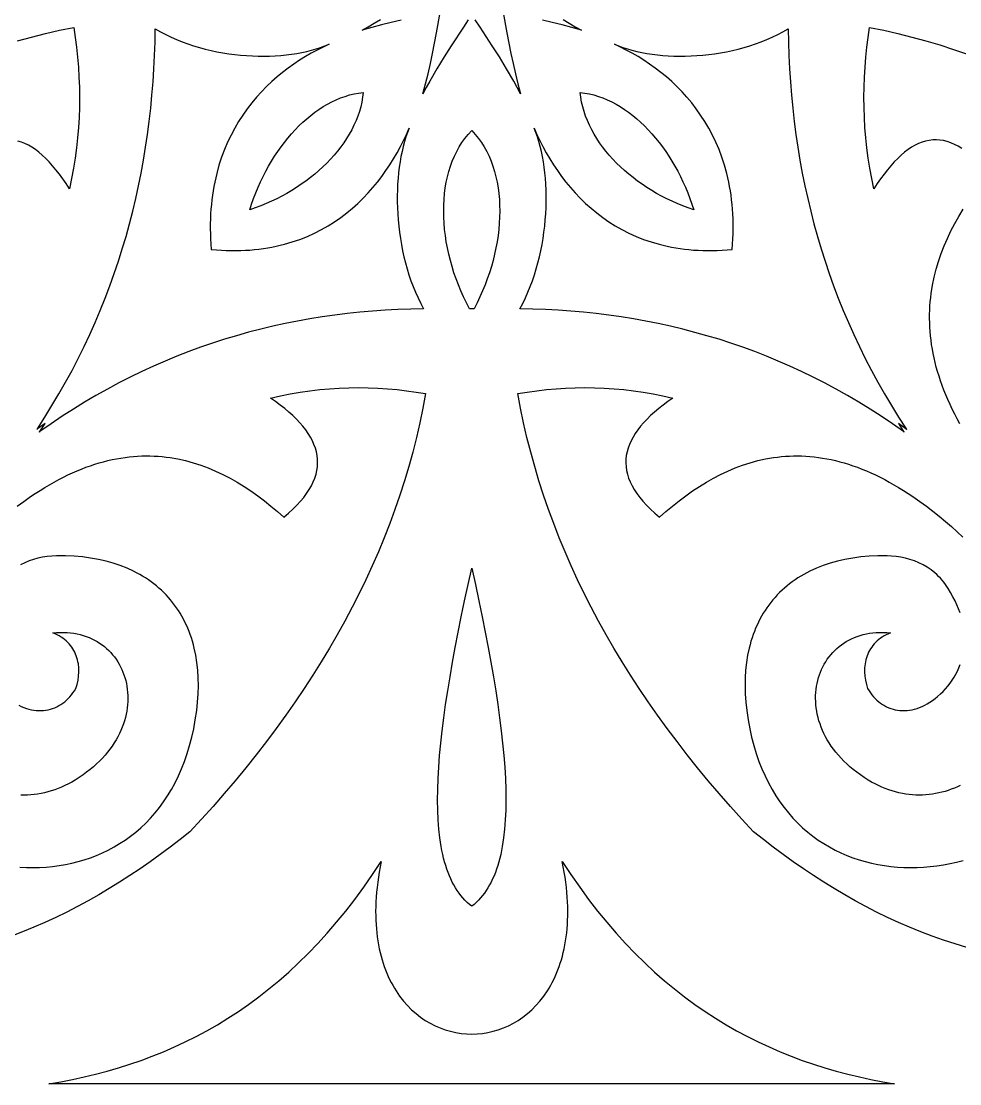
# Model space of a CAD drawing. Extents: x -375 to 375, y -1025 to 1025.
# Drawn here: x -231.8 to -165.5, y 0 to 75.1 of the extents above; entities that cross this region are included whole.
import ezdxf

# ---------------------------------------------------------------- set-up
doc = ezdxf.new("R2010")
doc.units = 0
doc.layers.add('LAYER_1', color=18, linetype='CONTINUOUS')

msp = doc.modelspace()

# ---------------------------------------------------------------- linework, layer by layer
at = {"layer": 'LAYER_1'}
for points in [[(-204.996, 75.148), (-205.689, 74.992), (-206.379, 74.826), (-207.067, 74.647), (-207.752, 74.454), (-207.316, 74.697), (-206.884, 74.948), (-206.457, 75.205)], [(-200.246, 75.184), (-200.584, 74.669), (-201.455, 73.34), (-201.949, 72.559), (-202.459, 71.723), (-202.964, 70.848), (-203.209, 70.402), (-203.447, 69.952), (-203.258, 70.658), (-203.085, 71.37), (-202.923, 72.087), (-202.772, 72.807), (-202.489, 74.256), (-202.219, 75.708)], [(-197.785, 75.708), (-197.514, 74.256), (-197.228, 72.807), (-197.075, 72.087), (-196.911, 71.37), (-196.735, 70.658), (-196.545, 69.952), (-196.783, 70.402), (-197.03, 70.848), (-197.537, 71.723), (-198.048, 72.559), (-198.543, 73.34), (-199.413, 74.669), (-199.751, 75.184)], [(-193.54, 75.205), (-193.113, 74.948), (-192.681, 74.697), (-192.245, 74.454), (-192.931, 74.647), (-193.619, 74.826), (-194.31, 74.992), (-195.003, 75.148)], [(-232.097, 73.696), (-231.111, 73.967), (-230.12, 74.215), (-229.123, 74.44), (-228.123, 74.642), (-228.018, 73.943), (-227.928, 73.241), (-227.854, 72.538), (-227.796, 71.833), (-227.754, 71.126), (-227.728, 70.418), (-227.719, 69.708), (-227.726, 68.996), (-227.751, 68.283), (-227.793, 67.568), (-227.853, 66.852), (-227.931, 66.133), (-228.026, 65.414), (-228.141, 64.692), (-228.273, 63.969), (-228.425, 63.244), (-228.662, 63.608), (-228.9, 63.954), (-229.139, 64.28), (-229.379, 64.587), (-229.619, 64.874), (-229.861, 65.142), (-230.103, 65.389), (-230.347, 65.616), (-230.591, 65.822), (-230.836, 66.008), (-231.083, 66.172), (-231.33, 66.314), (-231.578, 66.435), (-231.828, 66.533), (-232.078, 66.61)], [(-165.355, 66.082), (-165.617, 66.245), (-165.878, 66.382), (-166.137, 66.495), (-166.396, 66.582), (-166.653, 66.646), (-166.909, 66.686), (-167.164, 66.702), (-167.418, 66.694), (-167.67, 66.663), (-167.922, 66.61), (-168.172, 66.533), (-168.422, 66.435), (-168.67, 66.314), (-168.917, 66.172), (-169.164, 66.008), (-169.409, 65.822), (-169.653, 65.616), (-169.897, 65.389), (-170.139, 65.142), (-170.381, 64.874), (-170.621, 64.587), (-170.861, 64.28), (-171.1, 63.954), (-171.338, 63.608), (-171.575, 63.244), (-171.727, 63.969), (-171.859, 64.692), (-171.974, 65.414), (-172.069, 66.133), (-172.147, 66.852), (-172.207, 67.568), (-172.249, 68.283), (-172.274, 68.996), (-172.281, 69.708), (-172.272, 70.418), (-172.246, 71.126), (-172.204, 71.833), (-172.146, 72.538), (-172.072, 73.241), (-171.982, 73.943), (-171.877, 74.642), (-170.877, 74.44), (-169.88, 74.215), (-168.889, 73.967), (-167.903, 73.696), (-166.921, 73.402), (-165.944, 73.086), (-164.972, 72.747)], [(-165.5, 46.64), (-165.689, 46.985), (-165.868, 47.327), (-166.038, 47.668), (-166.199, 48.006), (-166.35, 48.343), (-166.493, 48.678), (-166.627, 49.011), (-166.752, 49.342), (-166.868, 49.671), (-166.976, 49.997), (-167.075, 50.323), (-167.166, 50.646), (-167.248, 50.967), (-167.323, 51.286), (-167.389, 51.604), (-167.447, 51.919), (-167.498, 52.233), (-167.541, 52.544), (-167.576, 52.854), (-167.603, 53.162), (-167.623, 53.468), (-167.636, 53.772), (-167.641, 54.074), (-167.64, 54.375), (-167.631, 54.673), (-167.615, 54.97), (-167.593, 55.265), (-167.563, 55.558), (-167.528, 55.849), (-167.436, 56.425), (-167.319, 56.995), (-167.178, 57.557), (-167.013, 58.112), (-166.825, 58.659), (-166.616, 59.2), (-166.384, 59.733), (-166.133, 60.259), (-165.862, 60.779), (-165.572, 61.291), (-165.264, 61.796)], [(-232.134, 40.807), (-231.661, 41.151), (-231.177, 41.489), (-230.84, 41.715), (-230.505, 41.931), (-230.172, 42.137), (-229.841, 42.333), (-229.512, 42.52), (-229.184, 42.697), (-228.859, 42.864), (-228.535, 43.022), (-228.213, 43.17), (-227.894, 43.309), (-227.575, 43.439), (-227.259, 43.56), (-226.945, 43.672), (-226.633, 43.776), (-226.322, 43.87), (-226.013, 43.956), (-225.706, 44.034), (-225.401, 44.103), (-225.098, 44.163), (-224.797, 44.216), (-224.497, 44.26), (-224.199, 44.297), (-223.904, 44.326), (-223.609, 44.346), (-223.317, 44.36), (-223.027, 44.365), (-222.738, 44.364), (-222.451, 44.354), (-222.166, 44.338), (-221.882, 44.315), (-221.601, 44.284), (-221.321, 44.247), (-220.767, 44.152), (-220.219, 44.03), (-219.679, 43.883), (-219.146, 43.712), (-218.62, 43.516), (-218.1, 43.298), (-217.587, 43.057), (-217.082, 42.796), (-216.583, 42.514), (-216.09, 42.212), (-215.605, 41.891), (-215.126, 41.553), (-214.653, 41.198), (-214.188, 40.826), (-213.729, 40.439), (-213.276, 40.038), (-212.943, 40.321), (-212.637, 40.602), (-212.356, 40.881), (-212.101, 41.16), (-211.87, 41.437), (-211.665, 41.712), (-211.485, 41.986), (-211.329, 42.259), (-211.197, 42.53), (-211.088, 42.801), (-211.004, 43.069), (-210.943, 43.337), (-210.905, 43.603), (-210.889, 43.869), (-210.897, 44.133), (-210.926, 44.395), (-210.978, 44.657), (-211.051, 44.918), (-211.146, 45.177), (-211.262, 45.435), (-211.399, 45.693), (-211.556, 45.949), (-211.734, 46.204), (-211.933, 46.458), (-212.151, 46.711), (-212.388, 46.963), (-212.646, 47.215), (-212.922, 47.465), (-213.217, 47.714), (-213.53, 47.963), (-213.862, 48.211), (-214.212, 48.457), (-213.516, 48.615), (-212.821, 48.753), (-212.127, 48.872), (-211.435, 48.972), (-210.745, 49.053), (-210.056, 49.115), (-209.369, 49.159), (-208.683, 49.185), (-207.999, 49.193), (-207.317, 49.183), (-206.636, 49.156), (-205.957, 49.112), (-205.279, 49.052), (-204.604, 48.974), (-203.929, 48.881), (-203.257, 48.772), (-203.451, 47.73), (-203.668, 46.694), (-203.906, 45.663), (-204.167, 44.637), (-204.449, 43.616), (-204.753, 42.599), (-205.078, 41.588), (-205.425, 40.581), (-205.794, 39.579), (-206.183, 38.582), (-206.594, 37.589), (-207.026, 36.602), (-207.479, 35.619), (-207.953, 34.64), (-208.447, 33.667), (-208.962, 32.698), (-209.498, 31.733), (-210.053, 30.773), (-210.63, 29.818), (-211.226, 28.867), (-211.843, 27.92), (-212.48, 26.978), (-213.136, 26.04), (-213.812, 25.107), (-214.508, 24.178), (-215.224, 23.253), (-215.959, 22.333), (-216.714, 21.417), (-217.487, 20.505), (-218.28, 19.597), (-219.092, 18.693), (-219.923, 17.794), (-220.615, 17.25), (-221.313, 16.718), (-222.016, 16.198), (-222.724, 15.69), (-223.438, 15.194), (-224.159, 14.712), (-224.885, 14.244), (-225.618, 13.79), (-226.357, 13.351), (-227.103, 12.927), (-227.856, 12.519), (-228.617, 12.127), (-229.385, 11.752), (-230.16, 11.394), (-230.944, 11.054), (-231.735, 10.732), (-232.535, 10.429)], [(-165.013, 9.636), (-165.839, 9.88), (-166.656, 10.144), (-167.465, 10.429), (-168.265, 10.732), (-169.056, 11.054), (-169.84, 11.394), (-170.615, 11.752), (-171.383, 12.127), (-172.144, 12.519), (-172.897, 12.927), (-173.643, 13.351), (-174.382, 13.79), (-175.115, 14.244), (-175.841, 14.712), (-176.562, 15.194), (-177.276, 15.69), (-177.984, 16.198), (-178.687, 16.718), (-179.385, 17.25), (-180.077, 17.794), (-180.908, 18.693), (-181.72, 19.597), (-182.513, 20.505), (-183.286, 21.417), (-184.041, 22.333), (-184.776, 23.253), (-185.492, 24.178), (-186.188, 25.107), (-186.864, 26.04), (-187.52, 26.978), (-188.157, 27.92), (-188.774, 28.867), (-189.37, 29.818), (-189.947, 30.773), (-190.502, 31.733), (-191.038, 32.698), (-191.553, 33.667), (-192.047, 34.64), (-192.521, 35.619), (-192.974, 36.602), (-193.406, 37.589), (-193.817, 38.582), (-194.206, 39.579), (-194.575, 40.581), (-194.922, 41.588), (-195.247, 42.599), (-195.551, 43.616), (-195.833, 44.637), (-196.094, 45.663), (-196.332, 46.694), (-196.549, 47.73), (-196.743, 48.772), (-196.071, 48.881), (-195.396, 48.974), (-194.721, 49.052), (-194.043, 49.112), (-193.364, 49.156), (-192.683, 49.183), (-192.001, 49.193), (-191.317, 49.185), (-190.631, 49.159), (-189.944, 49.115), (-189.255, 49.053), (-188.565, 48.972), (-187.873, 48.872), (-187.179, 48.753), (-186.484, 48.615), (-185.788, 48.457), (-186.138, 48.211), (-186.47, 47.963), (-186.783, 47.714), (-187.078, 47.465), (-187.354, 47.215), (-187.612, 46.963), (-187.849, 46.711), (-188.067, 46.458), (-188.266, 46.204), (-188.444, 45.949), (-188.601, 45.693), (-188.738, 45.435), (-188.854, 45.177), (-188.949, 44.918), (-189.022, 44.657), (-189.074, 44.395), (-189.103, 44.133), (-189.111, 43.869), (-189.095, 43.603), (-189.057, 43.337), (-188.996, 43.069), (-188.912, 42.801), (-188.803, 42.53), (-188.671, 42.259), (-188.515, 41.986), (-188.335, 41.712), (-188.13, 41.437), (-187.899, 41.16), (-187.644, 40.881), (-187.363, 40.602), (-187.057, 40.321), (-186.724, 40.038), (-186.271, 40.439), (-185.812, 40.826), (-185.347, 41.198), (-184.874, 41.553), (-184.395, 41.891), (-183.91, 42.212), (-183.417, 42.514), (-182.918, 42.796), (-182.413, 43.057), (-181.9, 43.298), (-181.38, 43.516), (-180.854, 43.712), (-180.321, 43.883), (-179.781, 44.03), (-179.233, 44.152), (-178.679, 44.247), (-178.399, 44.284), (-178.118, 44.315), (-177.834, 44.338), (-177.549, 44.354), (-177.262, 44.364), (-176.973, 44.365), (-176.683, 44.36), (-176.391, 44.346), (-176.096, 44.326), (-175.801, 44.297), (-175.503, 44.26), (-175.203, 44.216), (-174.902, 44.163), (-174.599, 44.103), (-174.294, 44.034), (-173.987, 43.956), (-173.678, 43.87), (-173.367, 43.776), (-173.055, 43.672), (-172.741, 43.56), (-172.425, 43.439), (-172.106, 43.309), (-171.787, 43.17), (-171.465, 43.022), (-171.141, 42.864), (-170.816, 42.697), (-170.488, 42.52), (-170.159, 42.333), (-169.828, 42.137), (-169.495, 41.931), (-169.16, 41.715), (-168.823, 41.489), (-168.339, 41.151), (-167.866, 40.807), (-167.406, 40.456), (-166.958, 40.099), (-166.522, 39.736), (-166.1, 39.368), (-165.691, 38.993), (-165.295, 38.614)], [(-231.939, 15.304), (-231.472, 15.281), (-231.006, 15.275), (-230.542, 15.285), (-230.079, 15.311), (-229.62, 15.354), (-229.163, 15.414), (-228.709, 15.491), (-228.26, 15.584), (-227.816, 15.695), (-227.377, 15.824), (-226.943, 15.97), (-226.516, 16.133), (-226.095, 16.314), (-225.682, 16.513), (-225.277, 16.731), (-224.88, 16.966), (-224.492, 17.22), (-224.113, 17.492), (-223.745, 17.783), (-223.387, 18.093), (-223.04, 18.421), (-222.705, 18.769), (-222.382, 19.136), (-222.072, 19.522), (-221.775, 19.928), (-221.491, 20.353), (-221.222, 20.798), (-220.968, 21.263), (-220.729, 21.748), (-220.506, 22.254), (-220.3, 22.78), (-220.11, 23.326), (-219.938, 23.893), (-219.784, 24.48), (-219.649, 25.089), (-219.533, 25.719), (-219.436, 26.37), (-219.371, 26.97), (-219.33, 27.557), (-219.315, 28.13), (-219.325, 28.69), (-219.359, 29.235), (-219.417, 29.766), (-219.5, 30.282), (-219.606, 30.783), (-219.668, 31.027), (-219.736, 31.268), (-219.81, 31.504), (-219.889, 31.737), (-219.975, 31.965), (-220.066, 32.189), (-220.163, 32.409), (-220.265, 32.625), (-220.373, 32.837), (-220.487, 33.044), (-220.607, 33.247), (-220.732, 33.446), (-220.862, 33.64), (-220.998, 33.83), (-221.14, 34.015), (-221.287, 34.196), (-221.439, 34.372), (-221.597, 34.543), (-221.76, 34.71), (-221.929, 34.872), (-222.103, 35.029), (-222.282, 35.181), (-222.467, 35.329), (-222.656, 35.472), (-222.851, 35.609), (-223.051, 35.742), (-223.256, 35.869), (-223.466, 35.992), (-223.682, 36.109), (-223.902, 36.221), (-224.358, 36.43), (-224.833, 36.617), (-225.329, 36.783), (-225.843, 36.927), (-226.377, 37.048), (-226.93, 37.147), (-227.501, 37.223), (-228.09, 37.276), (-228.698, 37.305), (-229.023, 37.311), (-229.349, 37.304), (-229.676, 37.284), (-230.003, 37.25), (-230.329, 37.201), (-230.652, 37.134), (-230.971, 37.049), (-231.285, 36.946), (-231.593, 36.822), (-231.893, 36.676)], [(-165.491, 33.273), (-165.594, 33.556), (-165.712, 33.841), (-165.845, 34.127), (-165.993, 34.415), (-166.156, 34.704), (-166.335, 34.994), (-166.529, 35.285), (-166.643, 35.439), (-166.76, 35.585), (-166.88, 35.724), (-167.005, 35.855), (-167.132, 35.98), (-167.263, 36.099), (-167.534, 36.316), (-167.816, 36.508), (-168.107, 36.676), (-168.407, 36.822), (-168.715, 36.946), (-169.029, 37.049), (-169.348, 37.134), (-169.671, 37.201), (-169.997, 37.25), (-170.324, 37.284), (-170.651, 37.304), (-170.977, 37.311), (-171.302, 37.305), (-171.91, 37.276), (-172.499, 37.223), (-173.07, 37.147), (-173.623, 37.048), (-174.157, 36.927), (-174.671, 36.783), (-175.167, 36.617), (-175.642, 36.43), (-176.098, 36.221), (-176.318, 36.109), (-176.534, 35.992), (-176.744, 35.869), (-176.949, 35.742), (-177.149, 35.609), (-177.344, 35.472), (-177.533, 35.329), (-177.718, 35.181), (-177.897, 35.029), (-178.071, 34.872), (-178.24, 34.71), (-178.403, 34.543), (-178.561, 34.372), (-178.713, 34.196), (-178.86, 34.015), (-179.002, 33.83), (-179.138, 33.64), (-179.268, 33.446), (-179.393, 33.247), (-179.513, 33.044), (-179.627, 32.837), (-179.735, 32.625), (-179.837, 32.409), (-179.934, 32.189), (-180.025, 31.965), (-180.111, 31.737), (-180.19, 31.504), (-180.264, 31.268), (-180.332, 31.027), (-180.394, 30.783), (-180.5, 30.282), (-180.583, 29.766), (-180.641, 29.235), (-180.675, 28.69), (-180.685, 28.13), (-180.67, 27.557), (-180.629, 26.97), (-180.564, 26.37), (-180.467, 25.719), (-180.351, 25.089), (-180.216, 24.48), (-180.062, 23.893), (-179.89, 23.326), (-179.7, 22.78), (-179.494, 22.254), (-179.271, 21.748), (-179.032, 21.263), (-178.778, 20.798), (-178.509, 20.353), (-178.225, 19.928), (-177.928, 19.522), (-177.618, 19.136), (-177.295, 18.769), (-176.96, 18.421), (-176.613, 18.093), (-176.255, 17.783), (-175.887, 17.492), (-175.508, 17.22), (-175.12, 16.966), (-174.723, 16.731), (-174.318, 16.513), (-173.905, 16.314), (-173.484, 16.133), (-173.057, 15.97), (-172.623, 15.824), (-172.184, 15.695), (-171.74, 15.584), (-171.291, 15.491), (-170.837, 15.414), (-170.38, 15.354), (-169.921, 15.311), (-169.458, 15.285), (-168.994, 15.275), (-168.528, 15.281), (-168.061, 15.304), (-167.594, 15.342), (-167.127, 15.397), (-166.661, 15.467), (-166.196, 15.553), (-165.733, 15.654), (-165.272, 15.771)], [(-232.016, 26.753), (-231.835, 26.665), (-231.654, 26.589), (-231.475, 26.524), (-231.296, 26.471), (-231.12, 26.429), (-230.944, 26.397), (-230.77, 26.377), (-230.599, 26.367), (-230.429, 26.367), (-230.262, 26.377), (-230.097, 26.398), (-229.935, 26.428), (-229.777, 26.468), (-229.621, 26.517), (-229.469, 26.575), (-229.32, 26.642), (-229.175, 26.718), (-229.034, 26.803), (-228.898, 26.896), (-228.766, 26.997), (-228.638, 27.106), (-228.516, 27.224), (-228.398, 27.348), (-228.286, 27.481), (-228.179, 27.62), (-228.078, 27.767), (-227.982, 27.92), (-227.891, 28.216), (-227.823, 28.514), (-227.779, 28.812), (-227.761, 29.107), (-227.768, 29.398), (-227.8, 29.684), (-227.825, 29.824), (-227.858, 29.963), (-227.896, 30.099), (-227.942, 30.232), (-227.994, 30.363), (-228.052, 30.491), (-228.118, 30.616), (-228.19, 30.738), (-228.269, 30.856), (-228.355, 30.97), (-228.448, 31.08), (-228.547, 31.186), (-228.654, 31.288), (-228.768, 31.385), (-228.889, 31.478), (-229.017, 31.565), (-229.152, 31.647), (-229.294, 31.723), (-229.444, 31.794), (-229.601, 31.859), (-229.34, 31.882), (-229.085, 31.894), (-228.835, 31.895), (-228.59, 31.885), (-228.352, 31.865), (-228.118, 31.834), (-227.891, 31.793), (-227.67, 31.743), (-227.454, 31.683), (-227.245, 31.614), (-227.042, 31.536), (-226.845, 31.449), (-226.655, 31.354), (-226.471, 31.251), (-226.294, 31.14), (-226.124, 31.021), (-225.96, 30.894), (-225.804, 30.761), (-225.655, 30.621), (-225.513, 30.474), (-225.378, 30.321), (-225.25, 30.162), (-225.131, 29.997), (-225.018, 29.826), (-224.914, 29.65), (-224.817, 29.469), (-224.728, 29.284), (-224.648, 29.094), (-224.575, 28.899), (-224.511, 28.701), (-224.455, 28.499), (-224.408, 28.293), (-224.369, 28.085), (-224.339, 27.873), (-224.318, 27.659), (-224.306, 27.442), (-224.302, 27.223), (-224.308, 27.003), (-224.323, 26.78), (-224.348, 26.557), (-224.382, 26.332), (-224.425, 26.106), (-224.479, 25.88), (-224.541, 25.653), (-224.614, 25.427), (-224.697, 25.2), (-224.79, 24.974), (-224.893, 24.749), (-225.007, 24.525), (-225.131, 24.302), (-225.265, 24.081), (-225.41, 23.861), (-225.566, 23.644), (-225.733, 23.428), (-225.91, 23.216), (-226.099, 23.006), (-226.299, 22.799), (-226.51, 22.596), (-226.733, 22.396), (-226.967, 22.2), (-227.212, 22.008), (-227.47, 21.821), (-227.739, 21.638), (-228.02, 21.46), (-228.261, 21.32), (-228.503, 21.19), (-228.745, 21.071), (-228.987, 20.962), (-229.229, 20.862), (-229.471, 20.773), (-229.713, 20.694), (-229.954, 20.624), (-230.195, 20.564), (-230.436, 20.514), (-230.675, 20.473), (-230.914, 20.441), (-231.153, 20.418), (-231.39, 20.404), (-231.626, 20.399), (-231.86, 20.402)], [(-165.47, 21.08), (-165.679, 20.982), (-165.892, 20.89), (-166.107, 20.806), (-166.324, 20.73), (-166.544, 20.661), (-166.766, 20.6), (-166.991, 20.547), (-167.217, 20.501), (-167.445, 20.464), (-167.675, 20.435), (-167.907, 20.415), (-168.14, 20.402), (-168.374, 20.399), (-168.61, 20.404), (-168.847, 20.418), (-169.086, 20.441), (-169.325, 20.473), (-169.564, 20.514), (-169.805, 20.564), (-170.046, 20.624), (-170.287, 20.694), (-170.529, 20.773), (-170.771, 20.862), (-171.013, 20.962), (-171.255, 21.071), (-171.497, 21.19), (-171.739, 21.32), (-171.98, 21.46), (-172.261, 21.638), (-172.53, 21.821), (-172.788, 22.008), (-173.033, 22.2), (-173.267, 22.396), (-173.49, 22.596), (-173.701, 22.799), (-173.901, 23.006), (-174.09, 23.216), (-174.267, 23.428), (-174.434, 23.644), (-174.59, 23.861), (-174.735, 24.081), (-174.869, 24.302), (-174.993, 24.525), (-175.107, 24.749), (-175.21, 24.974), (-175.303, 25.2), (-175.386, 25.427), (-175.459, 25.653), (-175.521, 25.88), (-175.575, 26.106), (-175.618, 26.332), (-175.652, 26.557), (-175.677, 26.78), (-175.692, 27.003), (-175.698, 27.223), (-175.694, 27.442), (-175.682, 27.659), (-175.661, 27.873), (-175.631, 28.085), (-175.592, 28.293), (-175.545, 28.499), (-175.489, 28.701), (-175.425, 28.899), (-175.352, 29.094), (-175.272, 29.284), (-175.183, 29.469), (-175.086, 29.65), (-174.982, 29.826), (-174.869, 29.997), (-174.75, 30.162), (-174.622, 30.321), (-174.487, 30.474), (-174.345, 30.621), (-174.196, 30.761), (-174.04, 30.894), (-173.876, 31.021), (-173.706, 31.14), (-173.529, 31.251), (-173.345, 31.354), (-173.155, 31.449), (-172.958, 31.536), (-172.755, 31.614), (-172.546, 31.683), (-172.33, 31.743), (-172.109, 31.793), (-171.882, 31.834), (-171.648, 31.865), (-171.41, 31.885), (-171.165, 31.895), (-170.915, 31.894), (-170.66, 31.882), (-170.399, 31.859), (-170.556, 31.794), (-170.706, 31.723), (-170.848, 31.647), (-170.983, 31.565), (-171.111, 31.478), (-171.232, 31.385), (-171.346, 31.288), (-171.453, 31.186), (-171.552, 31.08), (-171.645, 30.97), (-171.731, 30.856), (-171.81, 30.738), (-171.882, 30.616), (-171.948, 30.491), (-172.006, 30.363), (-172.058, 30.232), (-172.104, 30.099), (-172.142, 29.963), (-172.175, 29.824), (-172.2, 29.684), (-172.232, 29.398), (-172.239, 29.107), (-172.221, 28.812), (-172.177, 28.514), (-172.109, 28.216), (-172.018, 27.92), (-171.922, 27.767), (-171.821, 27.62), (-171.714, 27.481), (-171.602, 27.348), (-171.484, 27.224), (-171.362, 27.106), (-171.234, 26.997), (-171.102, 26.896), (-170.966, 26.803), (-170.825, 26.718), (-170.68, 26.642), (-170.531, 26.575), (-170.379, 26.517), (-170.223, 26.468), (-170.065, 26.428), (-169.903, 26.398), (-169.738, 26.377), (-169.571, 26.367), (-169.401, 26.367), (-169.23, 26.377), (-169.056, 26.397), (-168.88, 26.429), (-168.704, 26.471), (-168.525, 26.524), (-168.346, 26.589), (-168.165, 26.665), (-167.984, 26.753), (-167.803, 26.852), (-167.621, 26.964), (-167.439, 27.088), (-167.257, 27.224), (-167.075, 27.373), (-166.88, 27.547), (-166.693, 27.727), (-166.517, 27.913), (-166.35, 28.106), (-166.193, 28.305), (-166.046, 28.51), (-165.91, 28.721), (-165.785, 28.937), (-165.67, 29.159), (-165.567, 29.385), (-165.475, 29.617)]]:
    msp.add_lwpolyline(points, dxfattribs=at)
for points in [[(-221.997, 74.344), (-221.624, 74.148), (-221.242, 73.964), (-220.854, 73.793), (-220.46, 73.634), (-220.06, 73.487), (-219.655, 73.352), (-219.247, 73.228), (-218.835, 73.116), (-218.42, 73.016), (-218.003, 72.927), (-217.585, 72.85), (-217.167, 72.783), (-216.749, 72.728), (-216.331, 72.683), (-215.916, 72.649), (-215.503, 72.626), (-215.093, 72.613), (-214.686, 72.611), (-214.285, 72.618), (-213.888, 72.636), (-213.498, 72.664), (-213.114, 72.701), (-212.738, 72.748), (-212.37, 72.805), (-212.011, 72.871), (-211.661, 72.946), (-211.322, 73.03), (-210.994, 73.123), (-210.677, 73.226), (-210.373, 73.337), (-210.082, 73.456), (-210.501, 73.259), (-210.919, 73.048), (-211.336, 72.822), (-211.751, 72.581), (-212.162, 72.325), (-212.568, 72.054), (-212.969, 71.767), (-213.364, 71.464), (-213.752, 71.146), (-214.131, 70.812), (-214.5, 70.461), (-214.86, 70.093), (-215.208, 69.709), (-215.544, 69.308), (-215.867, 68.89), (-216.176, 68.455), (-216.47, 68.001), (-216.748, 67.531), (-217.008, 67.042), (-217.251, 66.535), (-217.475, 66.009), (-217.678, 65.465), (-217.861, 64.902), (-218.022, 64.32), (-218.094, 64.022), (-218.16, 63.719), (-218.22, 63.411), (-218.274, 63.099), (-218.322, 62.781), (-218.364, 62.459), (-218.399, 62.131), (-218.427, 61.799), (-218.449, 61.461), (-218.464, 61.119), (-218.473, 60.771), (-218.474, 60.418), (-218.468, 60.061), (-218.454, 59.698), (-218.434, 59.33), (-218.405, 58.956), (-218.046, 58.924), (-217.692, 58.9), (-217.342, 58.884), (-216.998, 58.875), (-216.659, 58.874), (-216.324, 58.88), (-215.994, 58.893), (-215.669, 58.914), (-215.349, 58.941), (-215.034, 58.976), (-214.723, 59.017), (-214.417, 59.064), (-214.116, 59.119), (-213.82, 59.179), (-213.528, 59.246), (-213.241, 59.319), (-212.68, 59.483), (-212.138, 59.669), (-211.614, 59.878), (-211.107, 60.107), (-210.619, 60.356), (-210.147, 60.624), (-209.693, 60.91), (-209.256, 61.213), (-208.836, 61.532), (-208.433, 61.865), (-208.046, 62.213), (-207.675, 62.573), (-207.321, 62.944), (-206.982, 63.327), (-206.659, 63.719), (-206.352, 64.121), (-206.059, 64.529), (-205.782, 64.945), (-205.52, 65.366), (-205.273, 65.792), (-205.04, 66.222), (-204.821, 66.654), (-204.617, 67.088), (-204.426, 67.522), (-204.543, 67.221), (-204.651, 66.906), (-204.751, 66.578), (-204.843, 66.238), (-204.926, 65.886), (-205, 65.524), (-205.065, 65.151), (-205.122, 64.769), (-205.169, 64.379), (-205.206, 63.981), (-205.235, 63.576), (-205.254, 63.164), (-205.263, 62.747), (-205.262, 62.326), (-205.251, 61.9), (-205.23, 61.471), (-205.199, 61.039), (-205.157, 60.606), (-205.105, 60.171), (-205.042, 59.737), (-204.969, 59.302), (-204.884, 58.869), (-204.788, 58.438), (-204.682, 58.009), (-204.563, 57.584), (-204.433, 57.162), (-204.292, 56.746), (-204.139, 56.336), (-203.974, 55.931), (-203.796, 55.534), (-203.607, 55.145), (-203.405, 54.765), (-204.313, 54.744), (-205.217, 54.709), (-206.117, 54.66), (-207.014, 54.595), (-207.907, 54.516), (-208.796, 54.421), (-209.681, 54.311), (-210.563, 54.186), (-211.44, 54.045), (-212.314, 53.888), (-213.184, 53.715), (-214.05, 53.526), (-214.913, 53.321), (-215.771, 53.099), (-216.625, 52.86), (-217.475, 52.605), (-218.321, 52.332), (-219.163, 52.043), (-220.001, 51.736), (-220.835, 51.411), (-221.665, 51.069), (-222.491, 50.709), (-223.312, 50.331), (-224.129, 49.935), (-224.942, 49.521), (-225.751, 49.088), (-226.555, 48.636), (-227.355, 48.166), (-228.151, 47.677), (-228.942, 47.168), (-229.729, 46.64), (-230.511, 46.093), (-230.552, 46.049), (-230.536, 46.076), (-230.561, 46.057), (-230.52, 46.101), (-230.151, 46.663), (-230.691, 46.278), (-230.733, 46.236), (-230.715, 46.262), (-230.74, 46.243), (-230.698, 46.286), (-230.17, 47.102), (-229.662, 47.923), (-229.172, 48.748), (-228.701, 49.578), (-228.248, 50.412), (-227.813, 51.251), (-227.396, 52.094), (-226.998, 52.941), (-226.616, 53.794), (-226.253, 54.65), (-225.906, 55.511), (-225.577, 56.376), (-225.265, 57.246), (-224.97, 58.12), (-224.692, 58.998), (-224.43, 59.88), (-224.185, 60.767), (-223.955, 61.657), (-223.742, 62.552), (-223.545, 63.451), (-223.364, 64.355), (-223.198, 65.262), (-223.047, 66.173), (-222.912, 67.088), (-222.792, 68.008), (-222.687, 68.931), (-222.597, 69.858), (-222.521, 70.789), (-222.46, 71.724), (-222.413, 72.663), (-222.381, 73.606), (-222.362, 74.553)], [(-177.619, 73.606), (-177.587, 72.663), (-177.54, 71.724), (-177.479, 70.789), (-177.403, 69.858), (-177.313, 68.931), (-177.208, 68.008), (-177.088, 67.088), (-176.953, 66.173), (-176.802, 65.262), (-176.636, 64.355), (-176.455, 63.451), (-176.258, 62.552), (-176.045, 61.657), (-175.815, 60.767), (-175.57, 59.88), (-175.308, 58.998), (-175.03, 58.12), (-174.735, 57.246), (-174.423, 56.376), (-174.094, 55.511), (-173.747, 54.65), (-173.384, 53.794), (-173.002, 52.941), (-172.604, 52.094), (-172.187, 51.251), (-171.752, 50.412), (-171.299, 49.578), (-170.828, 48.748), (-170.338, 47.923), (-169.83, 47.102), (-169.302, 46.286), (-169.26, 46.243), (-169.285, 46.262), (-169.267, 46.236), (-169.309, 46.278), (-169.849, 46.663), (-169.48, 46.101), (-169.439, 46.057), (-169.464, 46.076), (-169.448, 46.049), (-169.489, 46.093), (-170.271, 46.64), (-171.058, 47.168), (-171.849, 47.677), (-172.645, 48.166), (-173.445, 48.636), (-174.249, 49.088), (-175.058, 49.521), (-175.871, 49.935), (-176.688, 50.331), (-177.509, 50.709), (-178.335, 51.069), (-179.164, 51.411), (-179.998, 51.735), (-180.836, 52.042), (-181.678, 52.332), (-182.524, 52.604), (-183.374, 52.86), (-184.228, 53.098), (-185.086, 53.32), (-185.948, 53.526), (-186.814, 53.715), (-187.684, 53.888), (-188.558, 54.045), (-189.436, 54.186), (-190.317, 54.311), (-191.202, 54.421), (-192.091, 54.516), (-192.984, 54.595), (-193.881, 54.66), (-194.781, 54.709), (-195.685, 54.744), (-196.592, 54.765), (-196.39, 55.145), (-196.201, 55.534), (-196.024, 55.931), (-195.859, 56.336), (-195.706, 56.746), (-195.565, 57.162), (-195.435, 57.584), (-195.317, 58.009), (-195.21, 58.438), (-195.115, 58.869), (-195.03, 59.302), (-194.957, 59.737), (-194.894, 60.171), (-194.842, 60.606), (-194.801, 61.039), (-194.77, 61.471), (-194.749, 61.9), (-194.739, 62.326), (-194.738, 62.747), (-194.747, 63.164), (-194.766, 63.576), (-194.795, 63.981), (-194.833, 64.379), (-194.881, 64.769), (-194.937, 65.151), (-195.003, 65.524), (-195.078, 65.886), (-195.161, 66.238), (-195.253, 66.578), (-195.353, 66.906), (-195.462, 67.221), (-195.579, 67.522), (-195.388, 67.088), (-195.184, 66.654), (-194.965, 66.222), (-194.731, 65.792), (-194.484, 65.366), (-194.221, 64.945), (-193.944, 64.529), (-193.651, 64.121), (-193.344, 63.719), (-193.021, 63.327), (-192.682, 62.944), (-192.327, 62.573), (-191.956, 62.213), (-191.569, 61.865), (-191.165, 61.532), (-190.745, 61.213), (-190.308, 60.91), (-189.854, 60.624), (-189.382, 60.356), (-188.893, 60.107), (-188.386, 59.878), (-187.862, 59.669), (-187.319, 59.483), (-186.758, 59.319), (-186.471, 59.246), (-186.179, 59.179), (-185.882, 59.119), (-185.581, 59.064), (-185.275, 59.017), (-184.964, 58.976), (-184.649, 58.941), (-184.328, 58.914), (-184.003, 58.893), (-183.673, 58.88), (-183.338, 58.874), (-182.999, 58.875), (-182.654, 58.884), (-182.304, 58.9), (-181.95, 58.924), (-181.59, 58.956), (-181.562, 59.33), (-181.542, 59.698), (-181.528, 60.061), (-181.522, 60.418), (-181.524, 60.771), (-181.532, 61.119), (-181.547, 61.461), (-181.569, 61.799), (-181.598, 62.131), (-181.633, 62.459), (-181.675, 62.781), (-181.722, 63.099), (-181.777, 63.411), (-181.837, 63.719), (-181.903, 64.022), (-181.975, 64.32), (-182.136, 64.902), (-182.319, 65.465), (-182.522, 66.009), (-182.746, 66.535), (-182.988, 67.042), (-183.249, 67.531), (-183.527, 68.001), (-183.82, 68.455), (-184.129, 68.89), (-184.452, 69.308), (-184.788, 69.709), (-185.136, 70.093), (-185.495, 70.461), (-185.865, 70.812), (-186.244, 71.146), (-186.631, 71.464), (-187.025, 71.767), (-187.426, 72.054), (-187.832, 72.325), (-188.243, 72.581), (-188.657, 72.822), (-189.074, 73.048), (-189.492, 73.259), (-189.911, 73.456), (-189.621, 73.337), (-189.317, 73.226), (-189.001, 73.123), (-188.673, 73.03), (-188.334, 72.946), (-187.985, 72.871), (-187.626, 72.805), (-187.258, 72.748), (-186.882, 72.701), (-186.499, 72.664), (-186.109, 72.636), (-185.713, 72.618), (-185.311, 72.611), (-184.905, 72.613), (-184.496, 72.626), (-184.083, 72.649), (-183.667, 72.683), (-183.25, 72.728), (-182.832, 72.783), (-182.414, 72.85), (-181.996, 72.927), (-181.58, 73.016), (-181.165, 73.116), (-180.753, 73.228), (-180.344, 73.352), (-179.94, 73.487), (-179.54, 73.634), (-179.146, 73.793), (-178.757, 73.964), (-178.376, 74.148), (-178.003, 74.344), (-177.638, 74.553)], [(-207.709, 69.706), (-207.769, 69.371), (-207.846, 69.038), (-207.94, 68.708), (-208.051, 68.38), (-208.177, 68.056), (-208.32, 67.735), (-208.478, 67.419), (-208.651, 67.106), (-208.838, 66.798), (-209.039, 66.495), (-209.254, 66.197), (-209.481, 65.904), (-209.721, 65.617), (-209.974, 65.335), (-210.238, 65.06), (-210.513, 64.792), (-210.799, 64.53), (-211.095, 64.276), (-211.401, 64.029), (-211.717, 63.79), (-212.042, 63.559), (-212.375, 63.336), (-212.716, 63.122), (-213.065, 62.916), (-213.421, 62.721), (-213.784, 62.534), (-214.153, 62.358), (-214.527, 62.191), (-214.908, 62.035), (-215.293, 61.89), (-215.682, 61.756), (-215.551, 62.161), (-215.41, 62.561), (-215.258, 62.956), (-215.096, 63.346), (-214.925, 63.73), (-214.744, 64.107), (-214.553, 64.476), (-214.354, 64.839), (-214.147, 65.193), (-213.931, 65.539), (-213.707, 65.876), (-213.475, 66.203), (-213.236, 66.521), (-212.99, 66.828), (-212.736, 67.124), (-212.477, 67.409), (-212.211, 67.683), (-211.939, 67.944), (-211.661, 68.192), (-211.378, 68.427), (-211.09, 68.648), (-210.797, 68.855), (-210.5, 69.048), (-210.198, 69.225), (-209.893, 69.387), (-209.584, 69.533), (-209.271, 69.662), (-208.955, 69.774), (-208.637, 69.869), (-208.316, 69.946), (-207.993, 70.004), (-207.668, 70.044)], [(-192.006, 70.004), (-191.683, 69.946), (-191.362, 69.869), (-191.044, 69.774), (-190.728, 69.662), (-190.416, 69.533), (-190.107, 69.387), (-189.801, 69.225), (-189.5, 69.048), (-189.203, 68.855), (-188.91, 68.648), (-188.622, 68.427), (-188.339, 68.192), (-188.061, 67.944), (-187.789, 67.683), (-187.523, 67.409), (-187.263, 67.124), (-187.01, 66.828), (-186.764, 66.521), (-186.524, 66.203), (-186.292, 65.876), (-186.068, 65.539), (-185.852, 65.193), (-185.644, 64.839), (-185.444, 64.476), (-185.254, 64.107), (-185.072, 63.73), (-184.9, 63.346), (-184.738, 62.956), (-184.586, 62.561), (-184.444, 62.161), (-184.313, 61.756), (-184.703, 61.89), (-185.088, 62.035), (-185.469, 62.191), (-185.844, 62.358), (-186.214, 62.534), (-186.577, 62.721), (-186.933, 62.916), (-187.282, 63.122), (-187.624, 63.336), (-187.957, 63.559), (-188.282, 63.79), (-188.598, 64.029), (-188.904, 64.276), (-189.201, 64.53), (-189.487, 64.792), (-189.762, 65.06), (-190.026, 65.335), (-190.278, 65.617), (-190.519, 65.904), (-190.746, 66.197), (-190.961, 66.495), (-191.162, 66.798), (-191.349, 67.106), (-191.521, 67.419), (-191.679, 67.735), (-191.822, 68.056), (-191.948, 68.38), (-192.059, 68.708), (-192.153, 69.038), (-192.23, 69.371), (-192.289, 69.706), (-192.33, 70.044)], [(-199.752, 67.084), (-199.523, 66.802), (-199.31, 66.505), (-199.115, 66.195), (-198.936, 65.872), (-198.773, 65.537), (-198.627, 65.189), (-198.497, 64.831), (-198.383, 64.463), (-198.285, 64.085), (-198.202, 63.698), (-198.135, 63.303), (-198.084, 62.901), (-198.048, 62.492), (-198.027, 62.076), (-198.02, 61.656), (-198.029, 61.23), (-198.052, 60.801), (-198.09, 60.369), (-198.142, 59.934), (-198.208, 59.497), (-198.289, 59.059), (-198.383, 58.621), (-198.491, 58.182), (-198.613, 57.745), (-198.748, 57.31), (-198.897, 56.876), (-199.058, 56.446), (-199.233, 56.02), (-199.42, 55.598), (-199.621, 55.181), (-199.833, 54.77), (-200.166, 54.77), (-200.379, 55.181), (-200.58, 55.598), (-200.768, 56.02), (-200.943, 56.446), (-201.105, 56.876), (-201.253, 57.31), (-201.389, 57.745), (-201.511, 58.182), (-201.619, 58.621), (-201.713, 59.059), (-201.794, 59.497), (-201.86, 59.934), (-201.912, 60.369), (-201.95, 60.801), (-201.973, 61.23), (-201.982, 61.656), (-201.975, 62.076), (-201.954, 62.492), (-201.918, 62.901), (-201.866, 63.303), (-201.799, 63.698), (-201.716, 64.085), (-201.617, 64.463), (-201.503, 64.831), (-201.373, 65.189), (-201.226, 65.537), (-201.063, 65.872), (-200.884, 66.195), (-200.688, 66.505), (-200.475, 66.802), (-200.245, 67.084), (-199.998, 67.35)], [(-199.742, 35.271), (-199.496, 34.122), (-199.263, 32.999), (-199.043, 31.901), (-198.837, 30.828), (-198.645, 29.782), (-198.467, 28.761), (-198.305, 27.767), (-198.157, 26.799), (-198.026, 25.858), (-197.911, 24.945), (-197.813, 24.059), (-197.731, 23.201), (-197.667, 22.37), (-197.621, 21.568), (-197.594, 20.795), (-197.585, 20.051), (-197.596, 19.335), (-197.626, 18.649), (-197.676, 17.993), (-197.747, 17.367), (-197.839, 16.771), (-197.892, 16.485), (-197.952, 16.206), (-198.016, 15.935), (-198.086, 15.671), (-198.162, 15.416), (-198.243, 15.168), (-198.33, 14.928), (-198.423, 14.696), (-198.522, 14.472), (-198.626, 14.255), (-198.736, 14.047), (-198.852, 13.847), (-198.974, 13.655), (-199.102, 13.471), (-199.236, 13.295), (-199.376, 13.127), (-199.523, 12.968), (-199.676, 12.816), (-199.835, 12.673), (-200, 12.539), (-200.165, 12.673), (-200.324, 12.816), (-200.477, 12.968), (-200.624, 13.127), (-200.764, 13.295), (-200.898, 13.471), (-201.026, 13.655), (-201.148, 13.847), (-201.264, 14.047), (-201.374, 14.255), (-201.478, 14.472), (-201.577, 14.696), (-201.67, 14.928), (-201.757, 15.168), (-201.838, 15.416), (-201.914, 15.671), (-201.984, 15.935), (-202.048, 16.206), (-202.108, 16.485), (-202.161, 16.771), (-202.253, 17.367), (-202.324, 17.993), (-202.374, 18.649), (-202.404, 19.335), (-202.415, 20.051), (-202.406, 20.795), (-202.379, 21.568), (-202.333, 22.37), (-202.269, 23.201), (-202.187, 24.059), (-202.089, 24.945), (-201.974, 25.858), (-201.843, 26.799), (-201.695, 27.767), (-201.533, 28.761), (-201.355, 29.782), (-201.163, 30.828), (-200.957, 31.901), (-200.737, 32.999), (-200.504, 34.122), (-200.258, 35.271), (-200, 36.443)], [(-192.992, 14.784), (-192.37, 13.89), (-191.739, 13.03), (-191.099, 12.203), (-190.45, 11.408), (-189.793, 10.645), (-189.127, 9.913), (-188.452, 9.211), (-187.769, 8.539), (-187.078, 7.897), (-186.379, 7.283), (-185.673, 6.698), (-184.958, 6.14), (-184.236, 5.609), (-183.507, 5.104), (-182.77, 4.625), (-182.027, 4.172), (-181.276, 3.743), (-180.519, 3.338), (-179.755, 2.957), (-178.985, 2.599), (-178.208, 2.263), (-177.425, 1.948), (-176.636, 1.655), (-175.841, 1.383), (-175.04, 1.13), (-174.234, 0.897), (-173.422, 0.683), (-172.605, 0.487), (-171.783, 0.308), (-170.956, 0.147), (-170.124, 0.001), (-229.876, 0.001), (-229.044, 0.147), (-228.217, 0.308), (-227.395, 0.487), (-226.578, 0.683), (-225.766, 0.897), (-224.96, 1.13), (-224.159, 1.383), (-223.364, 1.655), (-222.575, 1.948), (-221.792, 2.263), (-221.015, 2.599), (-220.245, 2.957), (-219.481, 3.338), (-218.724, 3.743), (-217.973, 4.172), (-217.23, 4.625), (-216.493, 5.104), (-215.764, 5.609), (-215.042, 6.14), (-214.327, 6.698), (-213.621, 7.283), (-212.922, 7.897), (-212.231, 8.539), (-211.548, 9.211), (-210.873, 9.913), (-210.207, 10.645), (-209.55, 11.408), (-208.901, 12.203), (-208.261, 13.03), (-207.63, 13.89), (-207.008, 14.784), (-206.395, 15.711), (-206.47, 15.333), (-206.537, 14.961), (-206.595, 14.594), (-206.646, 14.234), (-206.689, 13.88), (-206.724, 13.531), (-206.751, 13.189), (-206.771, 12.852), (-206.783, 12.522), (-206.788, 12.197), (-206.787, 11.878), (-206.778, 11.566), (-206.762, 11.259), (-206.74, 10.958), (-206.711, 10.663), (-206.676, 10.374), (-206.635, 10.092), (-206.587, 9.815), (-206.533, 9.544), (-206.474, 9.279), (-206.408, 9.02), (-206.337, 8.766), (-206.261, 8.519), (-206.179, 8.278), (-206.092, 8.043), (-206, 7.814), (-205.902, 7.59), (-205.8, 7.373), (-205.694, 7.161), (-205.582, 6.956), (-205.466, 6.756), (-205.346, 6.563), (-205.093, 6.194), (-204.825, 5.848), (-204.542, 5.527), (-204.245, 5.229), (-203.935, 4.955), (-203.614, 4.705), (-203.283, 4.479), (-202.942, 4.276), (-202.593, 4.098), (-202.236, 3.943), (-201.873, 3.812), (-201.505, 3.705), (-201.132, 3.621), (-200.757, 3.562), (-200.379, 3.526), (-200, 3.514), (-199.621, 3.526), (-199.243, 3.562), (-198.868, 3.621), (-198.495, 3.705), (-198.127, 3.812), (-197.764, 3.943), (-197.407, 4.098), (-197.058, 4.276), (-196.717, 4.479), (-196.386, 4.705), (-196.065, 4.955), (-195.755, 5.229), (-195.458, 5.527), (-195.175, 5.848), (-194.907, 6.194), (-194.654, 6.563), (-194.534, 6.756), (-194.418, 6.956), (-194.306, 7.161), (-194.2, 7.373), (-194.098, 7.59), (-194, 7.814), (-193.908, 8.043), (-193.821, 8.278), (-193.739, 8.519), (-193.663, 8.766), (-193.592, 9.02), (-193.526, 9.279), (-193.467, 9.544), (-193.413, 9.815), (-193.365, 10.092), (-193.324, 10.374), (-193.289, 10.663), (-193.26, 10.958), (-193.238, 11.259), (-193.222, 11.566), (-193.213, 11.878), (-193.212, 12.197), (-193.217, 12.522), (-193.229, 12.852), (-193.249, 13.189), (-193.276, 13.531), (-193.311, 13.88), (-193.354, 14.234), (-193.405, 14.594), (-193.463, 14.961), (-193.53, 15.333), (-193.605, 15.711)]]:
    msp.add_lwpolyline(points, close=True, dxfattribs=at)

doc.saveas('drawing.dxf')
